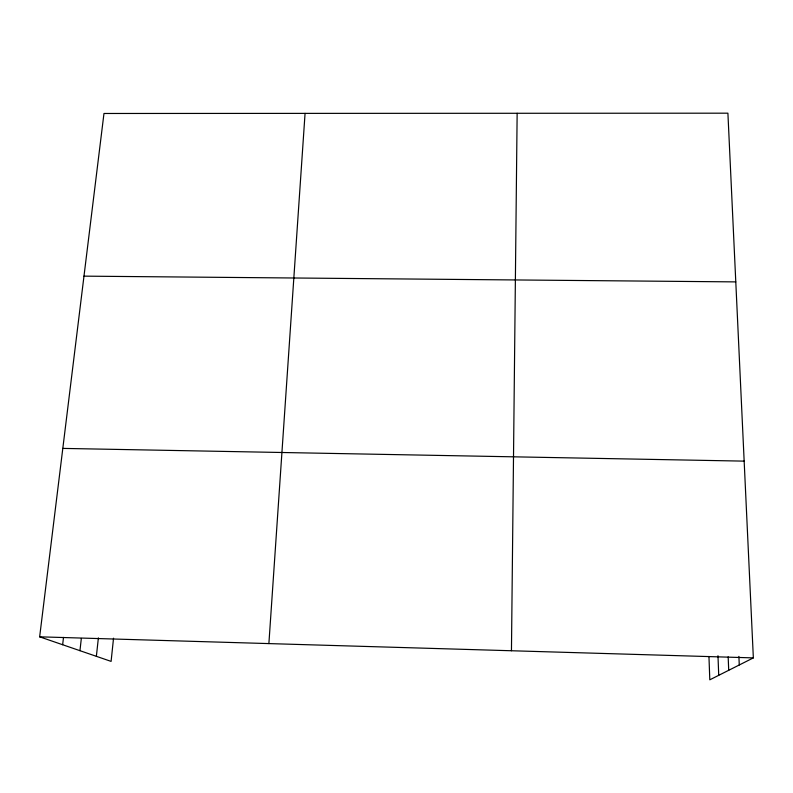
<?xml version="1.0" encoding="UTF-8"?>
<svg xmlns="http://www.w3.org/2000/svg" width="793" height="793" viewBox="0 0 793 793"><rect width="100%" height="100%" fill="white"/><g stroke="black" fill="none" stroke-linecap="round" stroke-linejoin="round"><path stroke-width="1.19" d="M511.455 650.746L517.145 113.28M268.886 643.589L305.067 113.379M113.538 638.187L111.099 661.392L39.65 636.829L103.972 113.478L727.905 113.181L753.35 657.893L709.804 679.819L708.952 656.435M96.369 656.326L98.382 637.879M79.954 650.686L81.332 638.434M62.647 644.729L63.499 637.394M83.979 276.142L735.785 281.892M62.806 448.402L744.161 461.129M39.65 636.829L753.35 657.893M738.898 656.396L739.274 664.98M728.162 656.832L728.717 670.293M717.982 655.732L718.726 675.329"/></g></svg>
